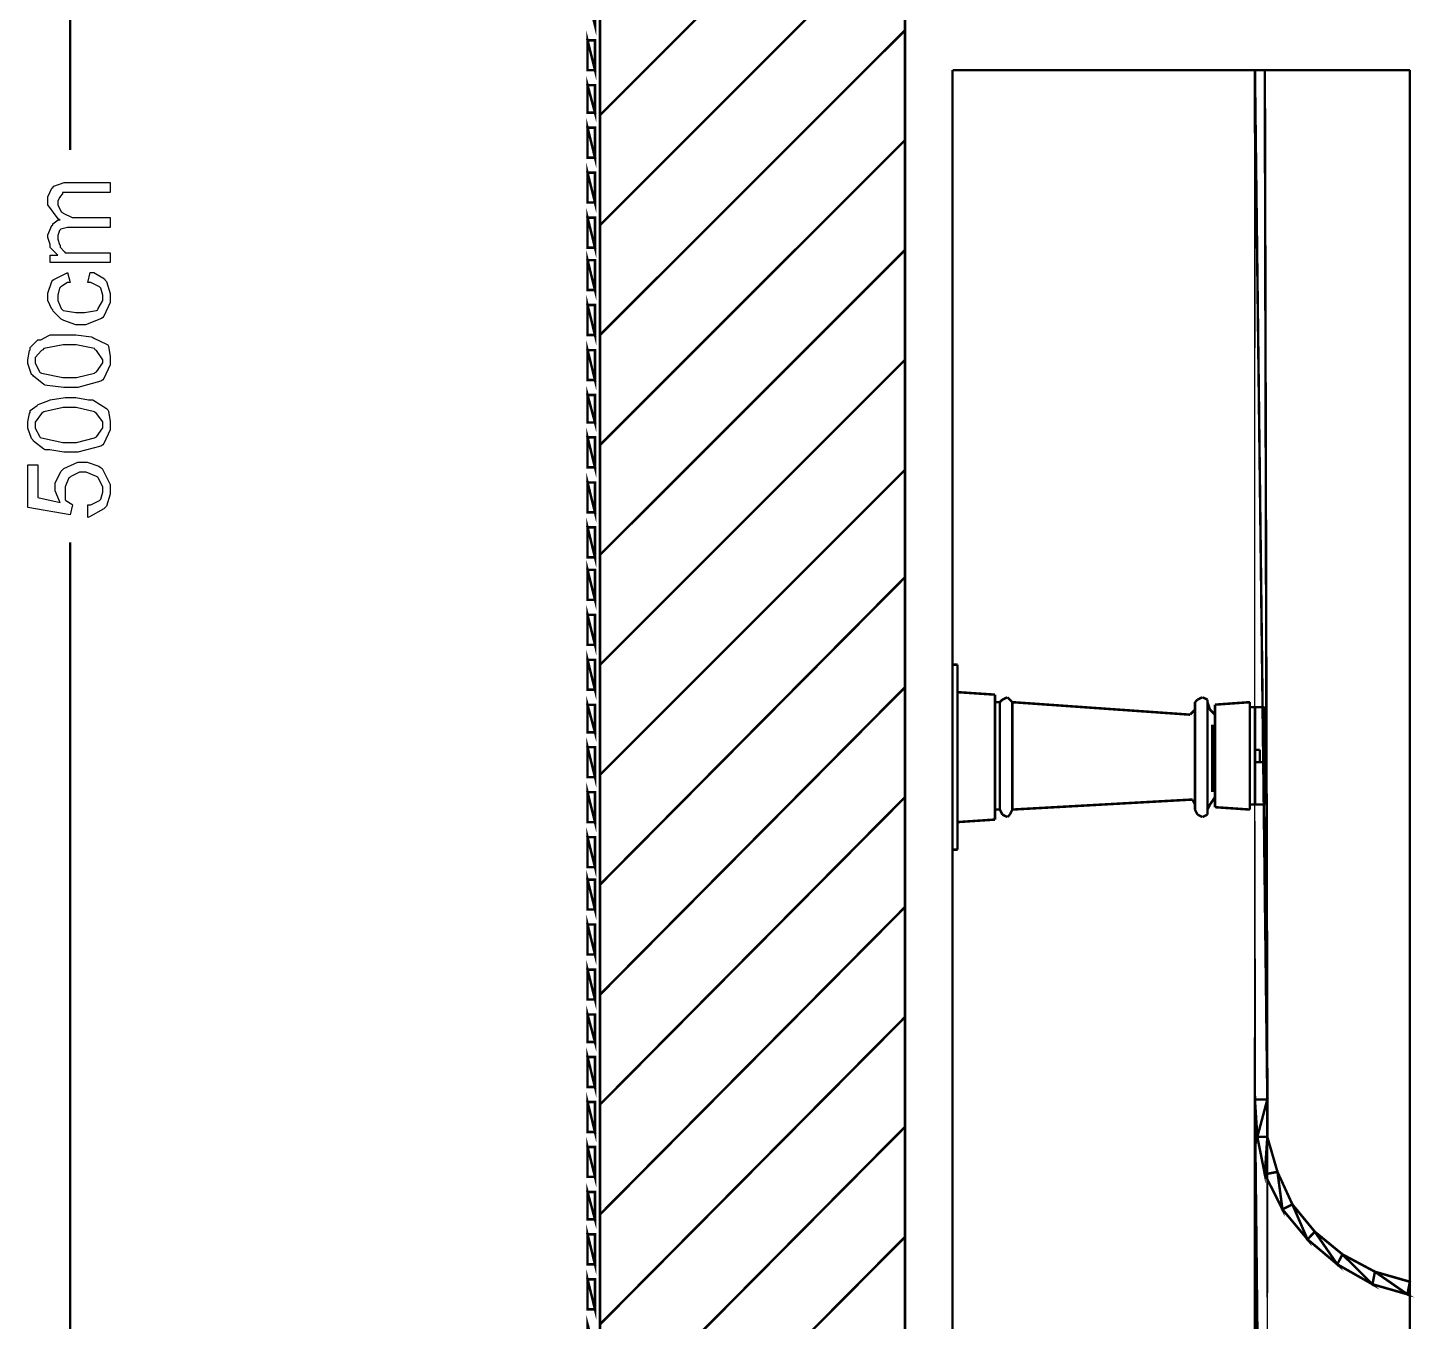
# Model space of a CAD drawing. Header units: metres. Extents: x 3290 to 4536, y 1562 to 1983.
# Drawn here: x 4012.79 to 4025.53, y 1698.3 to 1710.19 of the extents above; entities that cross this region are included whole.
import ezdxf

# ---------------------------------------------------------------- set-up
doc = ezdxf.new("R2010")
doc.units = ezdxf.units.M
for name, color, linetype in [('C00-00-00-BLACK', 7, 'Continuous'), ('C00-7E-FF', 150, 'Continuous'), ('C00-FF-00', 3, 'Continuous'), ('CFF-00-00', 1, 'Continuous'), ('CFF-7E-00', 30, 'Continuous')]:
    doc.layers.add(name, color=color, linetype=linetype)

msp = doc.modelspace()

# ---------------------------------------------------------------- linework, layer by layer
at = {"layer": 'C00-00-00-BLACK', "const_width": 0.0229}
for points in [[(4020.849, 1742.303), (4020.849, 1681.01)], [(4018.047, 1680.458), (4018.047, 1736.082)], [(4018.047, 1709.384), (4020.849, 1712.183)], [(4018.047, 1708.373), (4020.849, 1711.174)], [(4018.047, 1707.363), (4020.849, 1710.163)], [(4021.286, 1682.57), (4021.286, 1709.797)], [(4025.489, 1709.797), (4021.286, 1709.797)], [(4024.042, 1709.797), (4024.156, 1709.797)], [(4025.489, 1682.57), (4025.489, 1709.797)], [(4018.047, 1706.353), (4020.849, 1709.153)], [(4018.047, 1705.343), (4020.849, 1708.143)], [(4018.047, 1704.333), (4020.849, 1707.134)], [(4018.047, 1703.322), (4020.849, 1706.124)], [(4018.047, 1702.313), (4020.849, 1705.137)], [(4021.286, 1704.333), (4021.332, 1704.333)], [(4021.332, 1704.333), (4021.332, 1702.633)], [(4018.047, 1701.302), (4020.849, 1704.126)], [(4021.332, 1704.081), (4021.676, 1704.058)], [(4021.676, 1704.058), (4021.676, 1702.91)], [(4021.676, 1703.989), (4021.721, 1703.989)], [(4021.744, 1704.012), (4021.721, 1703.989)], [(4021.721, 1703.989), (4021.721, 1703.002)], [(4021.791, 1704.034), (4021.744, 1704.012)], [(4021.813, 1704.012), (4021.791, 1704.034)], [(4021.836, 1703.989), (4021.813, 1704.012)], [(4021.836, 1703.989), (4023.469, 1703.874)], [(4021.836, 1703.989), (4021.836, 1703.002)], [(4023.537, 1704.012), (4023.514, 1703.989)], [(4023.514, 1703.989), (4023.514, 1703.002)], [(4023.514, 1703.989), (4023.514, 1703.92)], [(4023.583, 1704.034), (4023.537, 1704.012)], [(4023.629, 1704.012), (4023.583, 1704.034)], [(4023.629, 1703.989), (4023.629, 1704.012)], [(4023.629, 1703.989), (4023.629, 1703.002)], [(4023.629, 1703.989), (4023.652, 1703.92)], [(4024.019, 1703.989), (4023.698, 1703.966)], [(4024.019, 1703.989), (4024.019, 1703.002)], [(4023.492, 1703.897), (4023.469, 1703.874)], [(4023.514, 1703.92), (4023.492, 1703.897)], [(4023.652, 1703.92), (4023.698, 1703.874)], [(4023.698, 1703.966), (4023.698, 1703.024)], [(4024.019, 1703.943), (4024.156, 1703.943)], [(4024.042, 1703.943), (4024.156, 1703.943)], [(4024.065, 1703.943), (4024.065, 1703.048)], [(4024.156, 1703.943), (4024.156, 1703.048)], [(4023.514, 1703.781), (4023.514, 1703.162)], [(4023.674, 1703.781), (4023.674, 1703.162)], [(4024.065, 1703.551), (4024.11, 1703.551)], [(4024.11, 1703.437), (4024.11, 1703.551)], [(4024.11, 1703.551), (4024.11, 1703.529)], [(4024.11, 1703.529), (4024.11, 1703.437)], [(4024.11, 1703.437), (4024.11, 1703.529)], [(4024.065, 1703.437), (4024.11, 1703.437)], [(4024.11, 1703.437), (4024.133, 1703.437)], [(4018.047, 1700.292), (4020.849, 1703.116)], [(4023.652, 1703.048), (4023.698, 1703.116)], [(4021.676, 1703.002), (4021.721, 1703.002)], [(4021.721, 1703.002), (4021.744, 1702.956)], [(4021.813, 1702.956), (4021.836, 1703.002)], [(4021.836, 1703.002), (4023.469, 1703.093)], [(4023.492, 1703.093), (4023.469, 1703.093)], [(4023.514, 1703.048), (4023.492, 1703.093)], [(4023.514, 1703.002), (4023.514, 1703.048)], [(4023.514, 1703.002), (4023.537, 1702.956)], [(4023.629, 1703.002), (4023.652, 1703.048)], [(4023.629, 1702.956), (4023.629, 1703.002)], [(4024.019, 1703.002), (4023.698, 1703.024)], [(4024.019, 1703.048), (4024.156, 1703.048)], [(4024.042, 1703.048), (4024.156, 1703.048)], [(4021.332, 1702.887), (4021.676, 1702.91)], [(4021.744, 1702.956), (4021.791, 1702.933)], [(4021.791, 1702.933), (4021.813, 1702.956)], [(4023.537, 1702.956), (4023.583, 1702.933)], [(4023.583, 1702.933), (4023.629, 1702.956)], [(4021.286, 1702.633), (4021.332, 1702.633)], [(4018.047, 1699.282), (4020.849, 1702.106)], [(4018.047, 1698.272), (4020.849, 1701.095)], [(4018.047, 1697.263), (4020.849, 1700.086)], [(4018.047, 1696.253), (4020.849, 1699.075)]]:
    msp.add_lwpolyline(points, dxfattribs=at)
at = {"layer": 'C00-7E-FF', "const_width": 0.0229}
for points in [[(4013.177, 1735.784), (4013.177, 1709.062)], [(4013.177, 1681.285), (4013.177, 1705.458)]]:
    msp.add_lwpolyline(points, dxfattribs=at)
at = {"layer": 'C00-FF-00', "const_width": 0.0229}
for points in [[(4018, 1710.209), (4017.932, 1710.484), (4018, 1710.484), (4018, 1710.209)], [(4017.932, 1709.797), (4018, 1709.797), (4017.932, 1710.071), (4017.932, 1709.797)], [(4018, 1709.797), (4017.932, 1710.071), (4018, 1710.071), (4018, 1709.797)], [(4017.932, 1709.406), (4018, 1709.406), (4017.932, 1709.659), (4017.932, 1709.406)], [(4018, 1709.406), (4017.932, 1709.659), (4018, 1709.659), (4018, 1709.406)], [(4017.932, 1708.993), (4018, 1708.993), (4017.932, 1709.268), (4017.932, 1708.993)], [(4018, 1708.993), (4017.932, 1709.268), (4018, 1709.268), (4018, 1708.993)], [(4018, 1708.58), (4017.932, 1708.855), (4018, 1708.855), (4018, 1708.58)], [(4017.932, 1708.58), (4018, 1708.58), (4017.932, 1708.855), (4017.932, 1708.58)], [(4017.932, 1708.166), (4018, 1708.166), (4017.932, 1708.441), (4017.932, 1708.166)], [(4018, 1708.166), (4017.932, 1708.441), (4018, 1708.441), (4018, 1708.166)], [(4017.932, 1707.776), (4018, 1707.776), (4017.932, 1708.051), (4017.932, 1707.776)], [(4018, 1707.776), (4017.932, 1708.051), (4018, 1708.051), (4018, 1707.776)], [(4017.932, 1707.363), (4018, 1707.363), (4017.932, 1707.639), (4017.932, 1707.363)], [(4018, 1707.363), (4017.932, 1707.639), (4018, 1707.639), (4018, 1707.363)], [(4017.932, 1706.95), (4018, 1706.95), (4017.932, 1707.224), (4017.932, 1706.95)], [(4018, 1706.95), (4017.932, 1707.224), (4018, 1707.224), (4018, 1706.95)], [(4018, 1706.559), (4017.932, 1706.812), (4018, 1706.812), (4018, 1706.559)], [(4017.932, 1706.559), (4018, 1706.559), (4017.932, 1706.812), (4017.932, 1706.559)], [(4018, 1706.147), (4017.932, 1706.422), (4018, 1706.422), (4018, 1706.147)], [(4017.932, 1706.147), (4018, 1706.147), (4017.932, 1706.422), (4017.932, 1706.147)], [(4017.932, 1705.733), (4018, 1705.733), (4017.932, 1706.008), (4017.932, 1705.733)], [(4018, 1705.733), (4017.932, 1706.008), (4018, 1706.008), (4018, 1705.733)], [(4017.932, 1705.32), (4018, 1705.32), (4017.932, 1705.595), (4017.932, 1705.32)], [(4018, 1705.32), (4017.932, 1705.595), (4018, 1705.595), (4018, 1705.32)], [(4017.932, 1704.93), (4018, 1704.93), (4017.932, 1705.205), (4017.932, 1704.93)], [(4018, 1704.93), (4017.932, 1705.205), (4018, 1705.205), (4018, 1704.93)], [(4018, 1704.516), (4017.932, 1704.791), (4018, 1704.791), (4018, 1704.516)], [(4017.932, 1704.516), (4018, 1704.516), (4017.932, 1704.791), (4017.932, 1704.516)], [(4018, 1704.104), (4017.932, 1704.378), (4018, 1704.378), (4018, 1704.104)], [(4017.932, 1704.104), (4018, 1704.104), (4017.932, 1704.378), (4017.932, 1704.104)], [(4017.932, 1703.712), (4018, 1703.712), (4017.932, 1703.964), (4017.932, 1703.712)], [(4018, 1703.712), (4017.932, 1703.964), (4018, 1703.964), (4018, 1703.712)], [(4017.932, 1703.3), (4018, 1703.3), (4017.932, 1703.575), (4017.932, 1703.3)], [(4018, 1703.3), (4017.932, 1703.575), (4018, 1703.575), (4018, 1703.3)], [(4017.932, 1702.887), (4018, 1702.887), (4017.932, 1703.162), (4017.932, 1702.887)], [(4018, 1702.887), (4017.932, 1703.162), (4018, 1703.162), (4018, 1702.887)], [(4018, 1702.473), (4017.932, 1702.748), (4018, 1702.748), (4018, 1702.473)], [(4017.932, 1702.473), (4018, 1702.473), (4017.932, 1702.748), (4017.932, 1702.473)], [(4018, 1702.083), (4017.932, 1702.358), (4018, 1702.358), (4018, 1702.083)], [(4017.932, 1702.083), (4018, 1702.083), (4017.932, 1702.358), (4017.932, 1702.083)], [(4017.932, 1701.67), (4018, 1701.67), (4017.932, 1701.946), (4017.932, 1701.67)], [(4018, 1701.67), (4017.932, 1701.946), (4018, 1701.946), (4018, 1701.67)], [(4017.932, 1701.257), (4018, 1701.257), (4017.932, 1701.531), (4017.932, 1701.257)], [(4018, 1701.257), (4017.932, 1701.531), (4018, 1701.531), (4018, 1701.257)], [(4017.932, 1700.866), (4018, 1700.866), (4017.932, 1701.119), (4017.932, 1700.866)], [(4018, 1700.866), (4017.932, 1701.119), (4018, 1701.119), (4018, 1700.866)], [(4017.932, 1700.452), (4018, 1700.452), (4017.932, 1700.728), (4017.932, 1700.452)], [(4018, 1700.452), (4017.932, 1700.728), (4018, 1700.728), (4018, 1700.452)], [(4018, 1700.039), (4017.932, 1700.315), (4018, 1700.315), (4018, 1700.039)], [(4017.932, 1700.039), (4018, 1700.039), (4017.932, 1700.315), (4017.932, 1700.039)], [(4017.932, 1699.627), (4018, 1699.627), (4017.932, 1699.902), (4017.932, 1699.627)], [(4018, 1699.627), (4017.932, 1699.902), (4018, 1699.902), (4018, 1699.627)], [(4017.932, 1699.236), (4018, 1699.236), (4017.932, 1699.488), (4017.932, 1699.236)], [(4018, 1699.236), (4017.932, 1699.488), (4018, 1699.488), (4018, 1699.236)], [(4017.932, 1698.823), (4018, 1698.823), (4017.932, 1699.099), (4017.932, 1698.823)], [(4018, 1698.823), (4017.932, 1699.099), (4018, 1699.099), (4018, 1698.823)], [(4017.932, 1698.41), (4018, 1698.41), (4017.932, 1698.686), (4017.932, 1698.41)], [(4018, 1698.41), (4017.932, 1698.686), (4018, 1698.686), (4018, 1698.41)], [(4017.932, 1698.019), (4018, 1698.019), (4017.932, 1698.272), (4017.932, 1698.019)]]:
    msp.add_lwpolyline(points, close=True, dxfattribs=at)
at = {"layer": 'C00-FF-00'}
for points in [[(4017.932, 1709.797), (4018, 1709.797), (4017.932, 1710.071), (4017.932, 1709.797)], [(4018, 1709.797), (4017.932, 1710.071), (4018, 1710.071), (4018, 1709.797)], [(4017.932, 1709.406), (4018, 1709.406), (4017.932, 1709.659), (4017.932, 1709.406)], [(4018, 1709.406), (4017.932, 1709.659), (4018, 1709.659), (4018, 1709.406)], [(4017.932, 1708.993), (4018, 1708.993), (4017.932, 1709.268), (4017.932, 1708.993)], [(4018, 1708.993), (4017.932, 1709.268), (4018, 1709.268), (4018, 1708.993)], [(4017.932, 1708.58), (4018, 1708.58), (4017.932, 1708.855), (4017.932, 1708.58)], [(4018, 1708.58), (4017.932, 1708.855), (4018, 1708.855), (4018, 1708.58)], [(4017.932, 1708.166), (4018, 1708.166), (4017.932, 1708.441), (4017.932, 1708.166)], [(4018, 1708.166), (4017.932, 1708.441), (4018, 1708.441), (4018, 1708.166)], [(4017.932, 1707.776), (4018, 1707.776), (4017.932, 1708.051), (4017.932, 1707.776)], [(4018, 1707.776), (4017.932, 1708.051), (4018, 1708.051), (4018, 1707.776)], [(4017.932, 1707.363), (4018, 1707.363), (4017.932, 1707.639), (4017.932, 1707.363)], [(4018, 1707.363), (4017.932, 1707.639), (4018, 1707.639), (4018, 1707.363)], [(4017.932, 1706.95), (4018, 1706.95), (4017.932, 1707.224), (4017.932, 1706.95)], [(4018, 1706.95), (4017.932, 1707.224), (4018, 1707.224), (4018, 1706.95)], [(4017.932, 1706.559), (4018, 1706.559), (4017.932, 1706.812), (4017.932, 1706.559)], [(4018, 1706.559), (4017.932, 1706.812), (4018, 1706.812), (4018, 1706.559)], [(4017.932, 1706.147), (4018, 1706.147), (4017.932, 1706.422), (4017.932, 1706.147)], [(4018, 1706.147), (4017.932, 1706.422), (4018, 1706.422), (4018, 1706.147)], [(4017.932, 1705.733), (4018, 1705.733), (4017.932, 1706.008), (4017.932, 1705.733)], [(4018, 1705.733), (4017.932, 1706.008), (4018, 1706.008), (4018, 1705.733)], [(4017.932, 1705.32), (4018, 1705.32), (4017.932, 1705.595), (4017.932, 1705.32)], [(4018, 1705.32), (4017.932, 1705.595), (4018, 1705.595), (4018, 1705.32)], [(4017.932, 1704.93), (4018, 1704.93), (4017.932, 1705.205), (4017.932, 1704.93)], [(4018, 1704.93), (4017.932, 1705.205), (4018, 1705.205), (4018, 1704.93)], [(4017.932, 1704.516), (4018, 1704.516), (4017.932, 1704.791), (4017.932, 1704.516)], [(4018, 1704.516), (4017.932, 1704.791), (4018, 1704.791), (4018, 1704.516)], [(4017.932, 1704.104), (4018, 1704.104), (4017.932, 1704.378), (4017.932, 1704.104)], [(4018, 1704.104), (4017.932, 1704.378), (4018, 1704.378), (4018, 1704.104)], [(4017.932, 1703.712), (4018, 1703.712), (4017.932, 1703.964), (4017.932, 1703.712)], [(4018, 1703.712), (4017.932, 1703.964), (4018, 1703.964), (4018, 1703.712)], [(4017.932, 1703.3), (4018, 1703.3), (4017.932, 1703.575), (4017.932, 1703.3)], [(4018, 1703.3), (4017.932, 1703.575), (4018, 1703.575), (4018, 1703.3)], [(4017.932, 1702.887), (4018, 1702.887), (4017.932, 1703.162), (4017.932, 1702.887)], [(4018, 1702.887), (4017.932, 1703.162), (4018, 1703.162), (4018, 1702.887)], [(4017.932, 1702.473), (4018, 1702.473), (4017.932, 1702.748), (4017.932, 1702.473)], [(4018, 1702.473), (4017.932, 1702.748), (4018, 1702.748), (4018, 1702.473)], [(4017.932, 1702.083), (4018, 1702.083), (4017.932, 1702.358), (4017.932, 1702.083)], [(4018, 1702.083), (4017.932, 1702.358), (4018, 1702.358), (4018, 1702.083)], [(4017.932, 1701.67), (4018, 1701.67), (4017.932, 1701.946), (4017.932, 1701.67)], [(4018, 1701.67), (4017.932, 1701.946), (4018, 1701.946), (4018, 1701.67)], [(4017.932, 1701.257), (4018, 1701.257), (4017.932, 1701.531), (4017.932, 1701.257)], [(4018, 1701.257), (4017.932, 1701.531), (4018, 1701.531), (4018, 1701.257)], [(4017.932, 1700.866), (4018, 1700.866), (4017.932, 1701.119), (4017.932, 1700.866)], [(4018, 1700.866), (4017.932, 1701.119), (4018, 1701.119), (4018, 1700.866)], [(4017.932, 1700.452), (4018, 1700.452), (4017.932, 1700.728), (4017.932, 1700.452)], [(4018, 1700.452), (4017.932, 1700.728), (4018, 1700.728), (4018, 1700.452)], [(4017.932, 1700.039), (4018, 1700.039), (4017.932, 1700.315), (4017.932, 1700.039)], [(4018, 1700.039), (4017.932, 1700.315), (4018, 1700.315), (4018, 1700.039)], [(4017.932, 1699.627), (4018, 1699.627), (4017.932, 1699.902), (4017.932, 1699.627)], [(4018, 1699.627), (4017.932, 1699.902), (4018, 1699.902), (4018, 1699.627)], [(4017.932, 1699.236), (4018, 1699.236), (4017.932, 1699.488), (4017.932, 1699.236)], [(4018, 1699.236), (4017.932, 1699.488), (4018, 1699.488), (4018, 1699.236)], [(4017.932, 1698.823), (4018, 1698.823), (4017.932, 1699.099), (4017.932, 1698.823)], [(4018, 1698.823), (4017.932, 1699.099), (4018, 1699.099), (4018, 1698.823)], [(4017.932, 1698.41), (4018, 1698.41), (4017.932, 1698.686), (4017.932, 1698.41)], [(4018, 1698.41), (4017.932, 1698.686), (4018, 1698.686), (4018, 1698.41)]]:
    msp.add_lwpolyline(points, close=True, dxfattribs=at)
at = {"layer": 'CFF-00-00', "const_width": 0.0229}
for points in [[(4024.156, 1709.797), (4024.065, 1709.797), (4024.179, 1700.338), (4024.156, 1709.797)], [(4024.065, 1709.797), (4024.179, 1700.338), (4024.065, 1700.338), (4024.065, 1709.797)], [(4024.065, 1689.479), (4024.179, 1689.479), (4024.065, 1700.338), (4024.065, 1689.479)], [(4024.179, 1689.479), (4024.065, 1700.338), (4024.179, 1700.338), (4024.179, 1689.479)], [(4024.065, 1700.338), (4024.179, 1700.338), (4024.087, 1699.994), (4024.065, 1700.338)], [(4024.179, 1700.338), (4024.087, 1699.994), (4024.179, 1699.994), (4024.179, 1700.338)], [(4024.179, 1699.994), (4024.156, 1699.65), (4024.272, 1699.673), (4024.179, 1699.994)], [(4024.087, 1699.994), (4024.179, 1699.994), (4024.156, 1699.65), (4024.087, 1699.994)], [(4024.156, 1699.65), (4024.272, 1699.673), (4024.318, 1699.328), (4024.156, 1699.65)], [(4024.272, 1699.673), (4024.318, 1699.328), (4024.409, 1699.374), (4024.272, 1699.673)], [(4024.409, 1699.374), (4024.548, 1699.053), (4024.616, 1699.122), (4024.409, 1699.374)], [(4024.318, 1699.328), (4024.409, 1699.374), (4024.548, 1699.053), (4024.318, 1699.328)], [(4024.616, 1699.122), (4024.822, 1698.823), (4024.869, 1698.915), (4024.616, 1699.122)], [(4024.548, 1699.053), (4024.616, 1699.122), (4024.822, 1698.823), (4024.548, 1699.053)], [(4024.869, 1698.915), (4025.145, 1698.64), (4025.168, 1698.755), (4024.869, 1698.915)], [(4024.822, 1698.823), (4024.869, 1698.915), (4025.145, 1698.64), (4024.822, 1698.823)], [(4025.168, 1698.755), (4025.466, 1698.548), (4025.489, 1698.663), (4025.168, 1698.755)], [(4025.145, 1698.64), (4025.168, 1698.755), (4025.466, 1698.548), (4025.145, 1698.64)]]:
    msp.add_lwpolyline(points, close=True, dxfattribs=at)
at = {"layer": 'CFF-00-00'}
for points in [[(4024.156, 1709.797), (4024.065, 1709.797), (4024.179, 1700.338), (4024.156, 1709.797)], [(4024.065, 1709.797), (4024.179, 1700.338), (4024.065, 1700.338), (4024.065, 1709.797)], [(4024.065, 1689.479), (4024.179, 1689.479), (4024.065, 1700.338), (4024.065, 1689.479)], [(4024.179, 1689.479), (4024.065, 1700.338), (4024.179, 1700.338), (4024.179, 1689.479)], [(4024.065, 1700.338), (4024.179, 1700.338), (4024.087, 1699.994), (4024.065, 1700.338)], [(4024.179, 1700.338), (4024.087, 1699.994), (4024.179, 1699.994), (4024.179, 1700.338)], [(4024.087, 1699.994), (4024.179, 1699.994), (4024.156, 1699.65), (4024.087, 1699.994)], [(4024.179, 1699.994), (4024.156, 1699.65), (4024.272, 1699.673), (4024.179, 1699.994)], [(4024.156, 1699.65), (4024.272, 1699.673), (4024.318, 1699.328), (4024.156, 1699.65)], [(4024.272, 1699.673), (4024.318, 1699.328), (4024.409, 1699.374), (4024.272, 1699.673)], [(4024.318, 1699.328), (4024.409, 1699.374), (4024.548, 1699.053), (4024.318, 1699.328)], [(4024.409, 1699.374), (4024.548, 1699.053), (4024.616, 1699.122), (4024.409, 1699.374)], [(4024.548, 1699.053), (4024.616, 1699.122), (4024.822, 1698.823), (4024.548, 1699.053)], [(4024.616, 1699.122), (4024.822, 1698.823), (4024.869, 1698.915), (4024.616, 1699.122)], [(4024.822, 1698.823), (4024.869, 1698.915), (4025.145, 1698.64), (4024.822, 1698.823)], [(4024.869, 1698.915), (4025.145, 1698.64), (4025.168, 1698.755), (4024.869, 1698.915)], [(4025.145, 1698.64), (4025.168, 1698.755), (4025.466, 1698.548), (4025.145, 1698.64)], [(4025.168, 1698.755), (4025.466, 1698.548), (4025.489, 1698.663), (4025.168, 1698.755)]]:
    msp.add_lwpolyline(points, close=True, dxfattribs=at)
at = {"layer": 'CFF-7E-00'}
for points in [[(4013.546, 1708.028), (4012.994, 1708.028), (4012.994, 1708.097), (4013.063, 1708.097), (4013.057, 1708.103), (4012.999, 1708.161), (4012.994, 1708.166), (4012.994, 1708.195), (4012.971, 1708.26), (4012.971, 1708.282), (4012.971, 1708.282), (4013.01, 1708.368), (4013.017, 1708.373), (4013.017, 1708.385), (4013.068, 1708.42), (4013.086, 1708.42), (4013.068, 1708.431), (4012.971, 1708.56), (4012.971, 1708.603), (4012.971, 1708.632), (4013.01, 1708.712), (4013.017, 1708.717), (4013.028, 1708.729), (4013.122, 1708.763), (4013.154, 1708.763), (4013.546, 1708.763), (4013.546, 1708.672), (4013.2, 1708.672), (4013.177, 1708.672), (4013.125, 1708.672), (4013.108, 1708.672), (4013.108, 1708.66), (4013.086, 1708.635), (4013.086, 1708.626), (4013.08, 1708.626), (4013.063, 1708.592), (4013.063, 1708.58), (4013.063, 1708.558), (4013.096, 1708.494), (4013.108, 1708.488), (4013.113, 1708.483), (4013.196, 1708.442), (4013.223, 1708.442), (4013.546, 1708.442), (4013.546, 1708.35), (4013.177, 1708.35), (4013.154, 1708.35), (4013.091, 1708.334), (4013.086, 1708.328), (4013.08, 1708.323), (4013.063, 1708.276), (4013.063, 1708.259), (4013.063, 1708.242), (4013.08, 1708.195), (4013.086, 1708.188), (4013.086, 1708.171), (4013.125, 1708.126), (4013.131, 1708.119), (4013.16, 1708.119), (4013.225, 1708.119), (4013.246, 1708.119), (4013.546, 1708.119), (4013.546, 1708.028)], [(4013.339, 1707.845), (4013.362, 1707.937), (4013.396, 1707.937), (4013.493, 1707.88), (4013.499, 1707.868), (4013.511, 1707.856), (4013.546, 1707.744), (4013.546, 1707.707), (4013.546, 1707.661), (4013.488, 1707.536), (4013.477, 1707.524), (4013.465, 1707.513), (4013.317, 1707.455), (4013.269, 1707.455), (4013.228, 1707.455), (4013.12, 1707.496), (4013.108, 1707.501), (4013.096, 1707.507), (4013.022, 1707.582), (4013.017, 1707.593), (4013.01, 1707.599), (4012.971, 1707.68), (4012.971, 1707.707), (4012.971, 1707.747), (4013.01, 1707.856), (4013.017, 1707.868), (4013.028, 1707.874), (4013.143, 1707.932), (4013.154, 1707.937), (4013.177, 1707.845), (4013.154, 1707.845), (4013.091, 1707.805), (4013.086, 1707.799), (4013.08, 1707.793), (4013.063, 1707.728), (4013.063, 1707.707), (4013.063, 1707.679), (4013.096, 1707.605), (4013.108, 1707.593), (4013.113, 1707.588), (4013.23, 1707.57), (4013.269, 1707.57), (4013.309, 1707.57), (4013.419, 1707.588), (4013.431, 1707.593), (4013.436, 1707.605), (4013.477, 1707.681), (4013.477, 1707.707), (4013.477, 1707.73), (4013.459, 1707.793), (4013.454, 1707.799), (4013.448, 1707.805), (4013.366, 1707.845), (4013.339, 1707.845)], [(4013.177, 1706.881), (4013.12, 1706.881), (4012.965, 1706.898), (4012.948, 1706.903), (4012.936, 1706.909), (4012.839, 1706.984), (4012.834, 1706.995), (4012.822, 1707.001), (4012.787, 1707.101), (4012.787, 1707.134), (4012.787, 1707.134), (4012.804, 1707.22), (4012.81, 1707.226), (4012.81, 1707.249), (4012.873, 1707.313), (4012.879, 1707.317), (4012.907, 1707.317), (4012.982, 1707.359), (4012.994, 1707.363), (4012.994, 1707.363), (4013.131, 1707.363), (4013.177, 1707.363), (4013.228, 1707.363), (4013.373, 1707.347), (4013.385, 1707.341), (4013.396, 1707.335), (4013.511, 1707.278), (4013.522, 1707.272), (4013.528, 1707.261), (4013.546, 1707.166), (4013.546, 1707.134), (4013.546, 1707.088), (4013.488, 1706.962), (4013.477, 1706.95), (4013.46, 1706.938), (4013.247, 1706.881), (4013.177, 1706.881)], [(4013.177, 1706.972), (4013.234, 1706.972), (4013.402, 1707.013), (4013.408, 1707.018), (4013.419, 1707.024), (4013.477, 1707.107), (4013.477, 1707.134), (4013.477, 1707.134), (4013.419, 1707.22), (4013.408, 1707.226), (4013.402, 1707.238), (4013.233, 1707.272), (4013.177, 1707.272), (4013.113, 1707.272), (4012.936, 1707.238), (4012.925, 1707.226), (4012.913, 1707.22), (4012.856, 1707.155), (4012.856, 1707.134), (4012.856, 1707.106), (4012.896, 1707.024), (4012.902, 1707.018), (4012.914, 1707.013), (4013.111, 1706.972), (4013.177, 1706.972)], [(4013.177, 1706.285), (4013.12, 1706.285), (4012.99, 1706.308), (4012.948, 1706.308), (4012.936, 1706.314), (4012.839, 1706.388), (4012.834, 1706.399), (4012.822, 1706.411), (4012.787, 1706.506), (4012.787, 1706.537), (4012.787, 1706.566), (4012.804, 1706.64), (4012.81, 1706.651), (4012.81, 1706.668), (4012.873, 1706.715), (4012.879, 1706.72), (4012.884, 1706.725), (4012.982, 1706.761), (4012.994, 1706.766), (4012.994, 1706.766), (4013.131, 1706.789), (4013.177, 1706.789), (4013.228, 1706.789), (4013.346, 1706.766), (4013.385, 1706.766), (4013.396, 1706.761), (4013.511, 1706.686), (4013.522, 1706.674), (4013.528, 1706.663), (4013.546, 1706.569), (4013.546, 1706.537), (4013.546, 1706.492), (4013.488, 1706.365), (4013.477, 1706.353), (4013.46, 1706.342), (4013.247, 1706.285), (4013.177, 1706.285)], [(4013.177, 1706.376), (4013.234, 1706.376), (4013.402, 1706.417), (4013.408, 1706.422), (4013.419, 1706.428), (4013.477, 1706.51), (4013.477, 1706.537), (4013.477, 1706.566), (4013.419, 1706.64), (4013.408, 1706.651), (4013.402, 1706.657), (4013.233, 1706.697), (4013.177, 1706.697), (4013.113, 1706.697), (4012.936, 1706.657), (4012.925, 1706.651), (4012.913, 1706.64), (4012.856, 1706.563), (4012.856, 1706.537), (4012.856, 1706.508), (4012.896, 1706.434), (4012.902, 1706.422), (4012.914, 1706.417), (4013.111, 1706.376), (4013.177, 1706.376)], [(4013.339, 1705.687), (4013.339, 1705.802), (4013.367, 1705.802), (4013.448, 1705.842), (4013.454, 1705.847), (4013.459, 1705.853), (4013.477, 1705.918), (4013.477, 1705.939), (4013.477, 1705.968), (4013.436, 1706.05), (4013.431, 1706.056), (4013.419, 1706.062), (4013.325, 1706.101), (4013.293, 1706.101), (4013.264, 1706.101), (4013.182, 1706.062), (4013.177, 1706.056), (4013.165, 1706.05), (4013.131, 1705.967), (4013.131, 1705.939), (4013.131, 1705.916), (4013.131, 1705.865), (4013.131, 1705.847), (4013.137, 1705.842), (4013.194, 1705.808), (4013.2, 1705.802), (4013.177, 1705.71), (4012.787, 1705.778), (4012.787, 1706.17), (4012.879, 1706.17), (4012.879, 1705.87), (4013.086, 1705.824), (4013.08, 1705.836), (4013.04, 1705.931), (4013.04, 1705.962), (4013.04, 1706.003), (4013.096, 1706.113), (4013.108, 1706.124), (4013.12, 1706.136), (4013.249, 1706.193), (4013.293, 1706.193), (4013.333, 1706.193), (4013.442, 1706.158), (4013.454, 1706.147), (4013.471, 1706.135), (4013.546, 1705.988), (4013.546, 1705.939), (4013.546, 1705.9), (4013.511, 1705.791), (4013.499, 1705.778), (4013.487, 1705.767), (4013.356, 1705.693), (4013.339, 1705.687)]]:
    msp.add_lwpolyline(points, close=True, dxfattribs=at)

doc.saveas('drawing.dxf')
